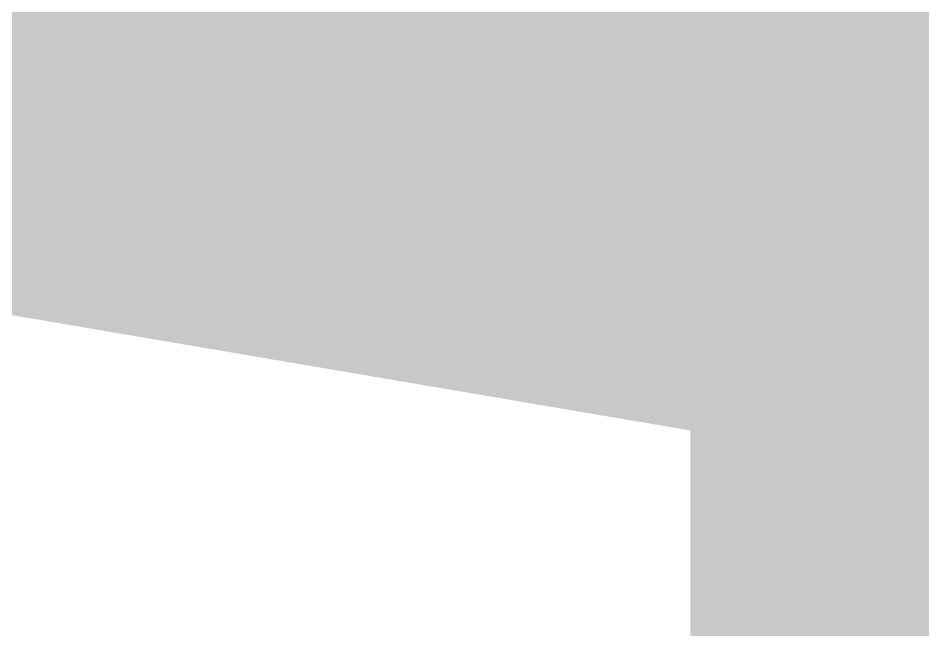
# Model space of a CAD drawing. Header units: millimetres. Extents: x 0 to 1189, y 0 to 841.
# Drawn here: x 1073.69097 to 1073.71366, y 73.75075 to 73.76609 of the extents above; entities that cross this region are included whole.
import ezdxf

# ---------------------------------------------------------------- set-up
doc = ezdxf.new("R2010")
doc.units = ezdxf.units.MM

msp = doc.modelspace()

# ---------------------------------------------------------------- hatches: boundary and pattern name
at = {"true_color": 0xdfb560}
msp.add_hatch(color=7, dxfattribs=at).paths.add_polyline_path([(1072.114929, 73.983576), (1072.123318, 73.958411), (1072.131596, 73.933577), (1072.139818, 73.908909), (1073.190785, 73.843624), (1074.217764, 73.669088), (1075.226054, 73.361351), (1075.226054, 73.344574), (1075.226054, 73.328018), (1075.226054, 73.311573), (1075.38822, 73.300209), (1075.543085, 73.25504), (1075.82339, 73.13735), (1075.82339, 73.120573), (1075.82339, 73.104017), (1075.82339, 73.087572), (1075.883111, 73.076592), (1075.941709, 73.06272), (1075.999853, 73.045286), (1076.088038, 73.015719), (1076.176255, 72.989708), (1076.266713, 72.967806), (1076.335169, 72.966512), (1076.388608, 72.978475), (1076.445615, 73.012905), (1076.481882, 73.063993), (1076.51832, 73.101917), (1076.573171, 73.128017), (1076.600884, 73.133556), (1076.612982, 73.135976), (1076.619838, 73.13735), (1076.664996, 73.216396), (1076.721276, 73.284828), (1076.794061, 73.338005), (1076.862581, 73.374976), (1076.927108, 73.439103), (1077.042951, 73.585352), (1077.017785, 73.593741), (1076.992952, 73.602019), (1076.968284, 73.610241), (1076.951309, 73.599926), (1076.93456, 73.589744), (1076.917933, 73.579628), (1076.898199, 73.563199), (1076.878731, 73.546992), (1076.859395, 73.530895), (1076.797971, 73.479284), (1076.737527, 73.426676), (1076.678178, 73.372676), (1076.663793, 73.35903), (1076.649596, 73.345561), (1076.635493, 73.332181), (1076.606907, 73.305128), (1076.578354, 73.27803), (1076.54985, 73.250894), (1076.499827, 73.202996), (1076.448946, 73.157272), (1076.395837, 73.112461), (1076.334163, 73.093499), (1076.280774, 73.090389), (1076.218602, 73.104497), (1076.079662, 73.172708), (1075.938835, 73.236036), (1075.796161, 73.296067), (1075.771785, 73.306009), (1075.747729, 73.315818), (1075.723834, 73.325561), (1075.48014, 73.422652), (1075.234522, 73.51398), (1074.986498, 73.59934), (1074.925303, 73.619551), (1074.864119, 73.639774), (1074.802941, 73.660019), (1074.689886, 73.698138), (1074.57651, 73.732507), (1074.460717, 73.761118), (1074.425335, 73.768316), (1074.390073, 73.776105), (1074.354939, 73.784464), (1074.160447, 73.845868), (1073.963196, 73.879977), (1073.759146, 73.896465), (1073.665989, 73.901733), (1073.57324, 73.909208), (1073.480614, 73.920582), (1073.180379, 73.969109), (1072.826313, 73.985441)])
at = {"true_color": 0xe7e063}
msp.add_hatch(color=7, dxfattribs=at).paths.add_polyline_path([(1073.434046, 73.809353), (1073.434046, 73.800965), (1073.434046, 73.792687), (1073.434046, 73.784464), (1073.52632, 73.776076), (1073.617377, 73.767798), (1073.707825, 73.759575), (1073.707825, 73.767964), (1073.707825, 73.776242), (1073.707825, 73.784464), (1073.615552, 73.792853), (1073.524495, 73.801131)])
at = {"true_color": 0xe59832}
msp.add_hatch(color=7, dxfattribs=at).paths.add_polyline_path([(1073.707825, 73.759575), (1073.707825, 73.751187), (1073.707825, 73.742909), (1073.707825, 73.734686), (1073.749768, 73.734686), (1073.791157, 73.734686), (1073.83227, 73.734686), (1073.83227, 73.743075), (1073.83227, 73.751353), (1073.83227, 73.759575), (1073.790328, 73.759575), (1073.748938, 73.759575)])

doc.saveas('drawing.dxf')
